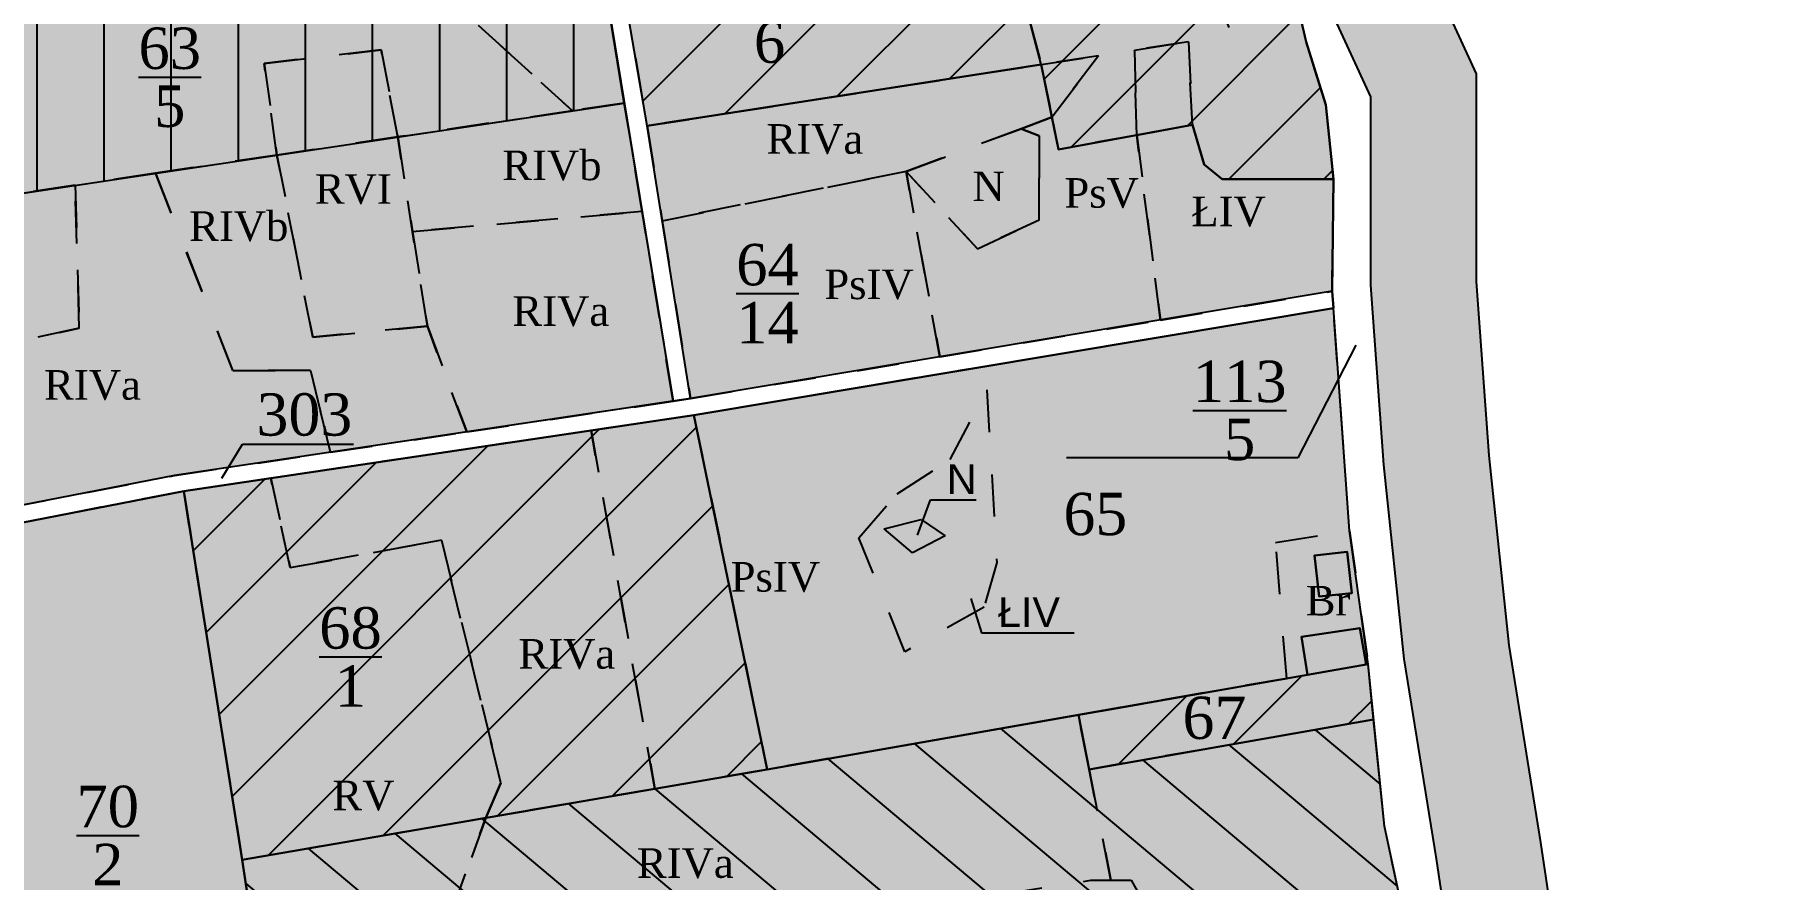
# Model space of a CAD drawing. Header units: millimetres. Extents: x 1380 to 3507, y 977 to 2343.
# Drawn here: x 2666.4 to 3075.4, y 1638.4 to 1838.2 of the extents above; entities that cross this region are included whole.
import ezdxf
from ezdxf import colors
from ezdxf.entities.mleader import LeaderData, LeaderLine
from ezdxf.math import Vec2, Vec3

# ---------------------------------------------------------------- set-up
doc = ezdxf.new("R2010")
doc.units = ezdxf.units.MM
doc.linetypes.add('UZYTEK', pattern=[20, 10, -10])
for name, color, linetype in [('Budynki', 7, 'Continuous'), ('dzialki', 18, 'Continuous'), ('Numeracja', 7, 'Continuous'), ('Obreb', 2, 'Continuous'), ('Uzytki', 250, 'UZYTEK'), ('Władanie', 7, 'Continuous')]:
    doc.layers.add(name, color=color, linetype=linetype)
doc.layers.add('Num użytków', color=7, linetype='Continuous', true_color=0x000000)
doc.styles.add('Całkowite', font='times.ttf', dxfattribs={"height": 10})
doc.styles.get("Standard").update_dxf_attribs({"font": 'arial.ttf'})
doc.styles.add('Uzytki', font='times.ttf', dxfattribs={"height": 7})
doc.styles.add('Ułamki', font='times.ttf', dxfattribs={"height": 14})

# ---------------------------------------------------------------- blocks, each defined once
blk = doc.blocks.new('_None')

msp = doc.modelspace()

# ---------------------------------------------------------------- hatches: boundary and pattern name
at = {"layer": 'Obreb', "ltscale": 0.1, "true_color": 0xf4ee51}
h = msp.add_hatch(color=41, dxfattribs=at)
h.dxf.hatch_style = 1
h.paths.add_polyline_path([(1739.27, 2064.25), (1569.18, 2044.6), (1564.53, 2044.15), (1500.42, 2035.92), (1473.15, 2032.87), (1468.93, 1980), (1462.92, 1894.61), (1456.31, 1773.44), (1452.55, 1718.71), (1450.66, 1680.7), (1442.54, 1619.86), (1424.58, 1499.01), (1404.87, 1303.08), (1390.68, 1109.1), (1379.54, 977.39), (1416.06, 982.26), (1503.01, 993.87), (1504.63, 994.09), (1506.25, 994.3), (1621.93, 1009.75), (1623.42, 1009.95), (1726.06, 1023.65), (1744.84, 1026.16), (1749.27, 1026.75), (2001.11, 1060.37), (2068.99, 1069.43), (2152.68, 1080.6), (2558.18, 1139.98), (2925.58, 1191.89), (2950.42, 1195.27), (3034.81, 1077.94), (3080.44, 1228.22), (3101.82, 1235.05), (3049.2, 1373.09), (3047.94, 1379.97), (3036.54, 1465.16), (3034.11, 1481.41), (3037.35, 1523.54), (3064.08, 1535.14), (3042.44, 1582.63), (3034.82, 1599.34), (3026.23, 1623.42), (3022.72, 1647.12), (3015.17, 1693.82), (3010.46, 1738.63), (3007.5, 1779.8), (3007.5, 1828.93), (2995.54, 1854.86), (2982.24, 1913.84), (2978.33, 1926.18), (2939.25, 2070.19), (2911.03, 2085.83), (2875.11, 2109.04), (2851.35, 2127.45), (2832.79, 2142.28), (2800.7, 2188.75), (2762.52, 2156.94), (2761.01, 2154.88), (2592.26, 2137.52), (2569.19, 2140.22), (2541.29, 2148.28), (2358.61, 2230.49), (2370.36, 2167.83), (2372.08, 2158.65), (2124.8, 2119.92), (1843.77, 2075.91), (1839.89, 2076.73), (1821.8, 2074.33), (1789.76, 2070.08)])
h.paths.add_polyline_path([(1792.84, 2045.27), (1825.09, 2049.55), (1838.91, 2051.38), (1843.08, 2050.5), (2128.67, 2095.22), (2401.4, 2137.94), (2394.93, 2172.44), (2392, 2188.04), (2532.65, 2124.75), (2564.24, 2115.63), (2592.09, 2112.37), (2774.63, 2131.15), (2780.88, 2139.71), (2795.68, 2152.03), (2814.31, 2125.04), (2835.89, 2107.8), (2860.65, 2088.62), (2898.18, 2064.37), (2917.89, 2053.45), (2954.34, 1919.13), (2958.08, 1907.3), (2971.73, 1846.78), (2982.5, 1823.44), (2982.5, 1778.91), (2985.55, 1736.43), (2990.38, 1690.52), (2998.01, 1643.29), (3001.86, 1617.33), (3011.63, 1589.94), (3019.69, 1572.27), (3030.77, 1547.94), (3018.26, 1542.51), (3013.6, 1540.82), (3008.97, 1480.5), (3011.79, 1461.65), (3023.24, 1376.04), (3025.03, 1366.32), (3069.05, 1250.82), (3060.33, 1248.04), (3025.58, 1133.59), (2961.94, 1222.07), (2922.15, 1216.65), (2554.62, 1164.73), (2149.21, 1105.36), (2065.68, 1094.21), (1997.8, 1085.15), (1745.96, 1051.53), (1741.53, 1050.94), (1722.75, 1048.43), (1620.11, 1034.73), (1618.62, 1034.53), (1502.94, 1019.08), (1501.32, 1018.87), (1499.71, 1018.65), (1412.75, 1007.04), (1407.07, 1006.29), (1415.61, 1107.14), (1429.78, 1300.92), (1449.4, 1495.92), (1467.3, 1616.37), (1475.58, 1678.42), (1477.51, 1717.23), (1481.26, 1771.9), (1487.87, 1893.05), (1493.86, 1978.13), (1496.43, 2010.32), (1503.4, 2011.1), (1567.32, 2019.31), (1571.82, 2019.74), (1742.14, 2039.42)], flags=16)
at = {"layer": 'Władanie', "true_color": 0xb1c7d6}
h = msp.add_hatch(color=9, dxfattribs=at)
h.dxf.hatch_style = 1
h.paths.add_polyline_path([(2948.66, 1899.31), (2801.79, 1872.15), (2811.32, 1816.61), (2904.59, 1831.09), (2908.67, 1811.05), (2940.33, 1816.85), (2943.15, 1807.45), (2947.38, 1804.01), (2973.69, 1804.01), (2971.95, 1821.6), (2967.24, 1836.44), (2965.51, 1843.89)])
at = {"layer": 'Władanie'}
h = msp.add_hatch(dxfattribs=at)
h.set_pattern_fill('ANSI31', color=256, scale=5)
h.paths.add_polyline_path([(2948.66, 1899.31), (2801.79, 1872.15), (2811.32, 1816.61), (2904.59, 1831.09), (2908.67, 1811.05), (2940.33, 1816.85), (2943.15, 1807.45), (2947.38, 1804.01), (2973.69, 1804.01), (2971.95, 1821.6), (2967.24, 1836.44), (2965.51, 1843.89)])
h.paths.add_polyline_path([(2828.78, 1825.25), (2850.26, 1825.25), (2850.26, 1861.49), (2828.78, 1861.49)], flags=24)
at = {"layer": 'Władanie', "true_color": 0xbbd846}
h = msp.add_hatch(color=63, dxfattribs=at)
h.dxf.hatch_style = 1
h.paths.add_polyline_path([(2797.84, 1871.45), (2665.66, 1848.17), (2590.63, 1836.26), (2597.31, 1790.77), (2805.93, 1822)])
at = {"layer": 'Władanie'}
h = msp.add_hatch(dxfattribs=at)
h.set_pattern_fill('ANSI31', color=256, scale=5, angle=45)
h.paths.add_polyline_path([(2797.84, 1871.45), (2665.66, 1848.17), (2590.63, 1836.26), (2597.31, 1790.77), (2805.93, 1822)])
h.paths.add_polyline_path([(2686.88, 1810.38), (2708.35, 1810.38), (2708.35, 1846.42), (2686.88, 1846.42)], flags=24)
at = {"layer": 'Władanie', "true_color": 0xddbad0}
h = msp.add_hatch(color=254, dxfattribs=at)
h.dxf.hatch_style = 1
h.paths.add_polyline_path([(2973.41, 1777.47), (2973.69, 1804.01), (2947.38, 1804.01), (2943.15, 1807.45), (2940.33, 1816.85), (2908.67, 1811.05), (2904.59, 1831.09), (2811.32, 1816.61), (2821.6, 1752.1)])
at = {"layer": 'Władanie', "true_color": 0xff9470}
h = msp.add_hatch(color=21, dxfattribs=at)
h.dxf.hatch_style = 1
h.paths.add_polyline_path([(2597.31, 1790.77), (2572.23, 1787.05), (2580.61, 1737.99), (2584.83, 1711.62), (2699.49, 1733.91), (2817.47, 1751.49), (2805.93, 1822)])
h = msp.add_hatch(color=21, dxfattribs=at)
h.dxf.hatch_style = 1
h.paths.add_polyline_path([(2973.7, 1773.47), (2822.42, 1748.18), (2839.77, 1664.41), (2913.36, 1677.3), (2962.65, 1685.94), (2981.9, 1689.31), (2977.53, 1720.81)])
at = {"layer": 'Władanie', "true_color": 0xecea74}
h = msp.add_hatch(color=41, dxfattribs=at)
h.dxf.hatch_style = 1
h.paths.add_polyline_path([(2822.42, 1748.18), (2701.71, 1730.2), (2715.56, 1643.04), (2839.77, 1664.41)])
at = {"layer": 'Władanie'}
h = msp.add_hatch(dxfattribs=at)
h.set_pattern_fill('ANSI31', color=256, scale=5)
h.paths.add_polyline_path([(2822.42, 1748.18), (2701.71, 1730.2), (2715.56, 1643.04), (2839.77, 1664.41)])
h.paths.add_polyline_path([(2729.62, 1673.23), (2751.09, 1673.23), (2751.09, 1709.3), (2729.62, 1709.3)], flags=24)
at = {"layer": 'Władanie', "true_color": 0xbbd846}
h = msp.add_hatch(color=63, dxfattribs=at)
h.dxf.hatch_style = 1
h.paths.add_polyline_path([(2701.71, 1730.2), (2639.29, 1718.1), (2671.15, 1512.85), (2725.45, 1521.06), (2734.39, 1519.72), (2728.32, 1558.34), (2715.56, 1643.04)])
at = {"layer": 'Władanie', "true_color": 0xff622e}
h = msp.add_hatch(color=30, dxfattribs=at)
h.dxf.hatch_style = 1
h.paths.add_polyline_path([(2977.53, 1720.81), (2960.04, 1718.05), (2962.65, 1685.94), (2981.9, 1689.31)])
at = {"layer": 'Władanie', "true_color": 0xbbd846}
h = msp.add_hatch(color=63, dxfattribs=at)
h.dxf.hatch_style = 1
h.paths.add_polyline_path([(2983.22, 1676.2), (2981.9, 1689.31), (2962.65, 1685.94), (2913.36, 1677.3), (2915.9, 1664.42)])
at = {"layer": 'Władanie'}
h = msp.add_hatch(dxfattribs=at)
h.set_pattern_fill('ANSI31', color=256, scale=5)
h.paths.add_polyline_path([(2983.22, 1676.2), (2981.9, 1689.31), (2962.65, 1685.94), (2913.36, 1677.3), (2915.9, 1664.42)])
h.paths.add_polyline_path([(2934.87, 1665.92), (2954.64, 1665.92), (2954.64, 1687.28), (2934.87, 1687.28)], flags=25)
at = {"layer": 'Władanie', "true_color": 0xb1c7d6}
h = msp.add_hatch(color=9, dxfattribs=at)
h.dxf.hatch_style = 1
h.paths.add_polyline_path([(2993.75, 1613.78), (2985.77, 1650.96), (2983.22, 1676.2), (2915.9, 1664.42), (2913.36, 1677.3), (2839.77, 1664.41), (2715.56, 1643.04), (2728.32, 1558.34)])
at = {"layer": 'Władanie'}
h = msp.add_hatch(dxfattribs=at)
h.set_pattern_fill('ANSI31', color=256, scale=5, angle=275)
h.paths.add_polyline_path([(2985.77, 1650.96), (2983.22, 1676.2), (2915.9, 1664.42), (2913.36, 1677.3), (2839.77, 1664.41), (2715.56, 1643.04), (2728.32, 1558.34), (2993.75, 1613.78)])
h.paths.add_polyline_path([(2773.27, 1594.23), (2794.74, 1594.23), (2794.74, 1630.3), (2773.27, 1630.3)], flags=24)

# ---------------------------------------------------------------- linework, layer by layer
at = {"layer": 'Budynki'}
for points in [[(2969.26, 1715.01), (2970.35, 1705.26), (2978.03, 1706.12), (2976.94, 1715.84), (2969.26, 1715.01)], [(2967.55, 1686.79), (2981.43, 1689.23), (2979.93, 1697.77), (2966.17, 1695.74), (2967.55, 1686.79)]]:
    msp.add_lwpolyline(points, dxfattribs=at)
for points in [[(2970.35, 1705.26), (2969.26, 1715.01), (2976.94, 1715.84), (2978.03, 1706.12)], [(2967.55, 1686.79), (2966.17, 1695.74), (2979.93, 1697.77), (2981.43, 1689.23)]]:
    msp.add_lwpolyline(points, close=True, dxfattribs=at)
at = {"layer": 'dzialki'}
for points in [[(2811.32, 1816.61), (2801.79, 1872.15), (2948.66, 1899.31), (2965.51, 1843.89), (2967.24, 1836.44), (2971.95, 1821.6), (2973.69, 1804.01), (2947.38, 1804.01), (2943.15, 1807.45), (2940.33, 1816.85), (2908.67, 1811.05), (2904.59, 1831.09), (2811.32, 1816.61)], [(2590.63, 1836.26), (2597.31, 1790.77), (2805.93, 1822), (2797.84, 1871.45), (2665.66, 1848.17), (2590.63, 1836.26)], [(2821.6, 1752.1), (2811.32, 1816.61), (2904.59, 1831.09), (2908.67, 1811.05), (2940.33, 1816.85), (2943.15, 1807.45), (2947.38, 1804.01), (2973.69, 1804.01), (2973.41, 1777.47), (2821.6, 1752.1)], [(2572.23, 1787.05), (2597.31, 1790.77), (2805.93, 1822), (2817.47, 1751.49), (2699.49, 1733.91), (2584.83, 1711.62), (2580.61, 1737.99), (2572.23, 1787.05)], [(2973.7, 1773.47), (2973.41, 1777.47), (2821.6, 1752.1), (2699.49, 1733.91), (2584.83, 1711.62), (2580.61, 1737.99), (2575.66, 1737.41), (2597.54, 1592.82), (2602.78, 1593.56), (2585.46, 1707.67), (2701.71, 1730.2), (2822.42, 1748.18), (2973.7, 1773.47), (2973.41, 1777.47)], [(2639.29, 1718.1), (2701.71, 1730.2), (2822.42, 1748.18), (2973.7, 1773.47), (2973.41, 1777.47), (2821.6, 1752.1), (2699.49, 1733.91), (2584.83, 1711.62), (2585.46, 1707.67)], [(2822.42, 1748.18), (2839.77, 1664.41), (2981.9, 1689.31), (2977.53, 1720.81), (2973.7, 1773.47), (2822.42, 1748.18)], [(2822.42, 1748.18), (2701.71, 1730.2), (2715.56, 1643.04), (2839.77, 1664.41), (2822.42, 1748.18)], [(2701.71, 1730.2), (2639.29, 1718.1), (2671.15, 1512.85), (2725.45, 1521.06), (2734.39, 1519.72), (2728.32, 1558.34), (2715.56, 1643.04), (2701.71, 1730.2)], [(2983.22, 1676.2), (2981.9, 1689.31), (2962.65, 1685.94), (2913.36, 1677.3), (2915.9, 1664.42)], [(2985.77, 1650.96), (2983.22, 1676.2), (2915.9, 1664.42), (2913.36, 1677.3), (2839.77, 1664.41), (2715.56, 1643.04), (2728.32, 1558.34), (2993.75, 1613.78)]]:
    msp.add_lwpolyline(points, close=True, dxfattribs=at)
for points in [[(2821.6, 1752.1), (2811.32, 1816.61), (2801.79, 1872.15), (2797.84, 1871.45), (2817.47, 1751.49), (2821.6, 1752.1)], [(2971.73, 1846.78), (2982.5, 1823.44), (2982.5, 1778.91), (2985.55, 1736.43), (2990.38, 1690.52), (2998.01, 1643.29), (3001.86, 1617.33), (3011.63, 1589.94), (3019.69, 1572.27), (3030.77, 1547.94), (3018.26, 1542.51), (3007.11, 1563.28), (2993.75, 1613.78), (2985.77, 1650.96), (2981.9, 1689.31), (2977.53, 1720.81), (2973.7, 1773.47), (2973.41, 1777.47), (2973.69, 1804.01), (2971.95, 1821.6), (2967.24, 1836.44), (2965.51, 1843.89)]]:
    msp.add_lwpolyline(points, dxfattribs=at)
at = {"layer": 'Obreb'}
for points in [[(2995.54, 1854.86), (3007.5, 1828.93), (3007.5, 1779.8), (3010.46, 1738.63), (3015.17, 1693.82), (3022.72, 1647.12), (3026.23, 1623.42), (3034.82, 1599.34), (3042.44, 1582.63), (3064.08, 1535.14), (3037.35, 1523.54), (3034.11, 1481.41), (3036.54, 1465.16), (3047.94, 1379.97), (3049.2, 1373.09), (3101.82, 1235.05), (3080.44, 1228.22), (3034.81, 1077.94), (2950.42, 1195.27), (2925.58, 1191.89), (2558.18, 1139.98)], [(2971.73, 1846.78), (2982.5, 1823.44), (2982.5, 1778.91), (2985.55, 1736.43), (2990.38, 1690.52), (2998.01, 1643.29), (3001.86, 1617.33), (3011.63, 1589.94), (3019.69, 1572.27), (3030.77, 1547.94), (3018.26, 1542.51), (3013.6, 1540.82), (3008.97, 1480.5), (3011.79, 1461.65), (3023.24, 1376.04), (3025.03, 1366.32), (3069.05, 1250.82), (3060.33, 1248.04), (3025.58, 1133.59), (2961.94, 1222.07), (2922.15, 1216.65), (2554.62, 1164.73)]]:
    msp.add_lwpolyline(points, dxfattribs=at)
at = {"layer": 'Uzytki'}
for p, q in [((2722.3, 1733.27), (2726.91, 1712.13)), ((2726.91, 1712.13), (2762.67, 1718.62)), ((2776.76, 1661.26), (2773.18, 1652.95))]:
    msp.add_line(p, q, dxfattribs=at)
for points in [[(2896.48, 1861.44), (2906.37, 1871.96), (2922.39, 1882.55), (2931.9, 1893.83), (2934.1, 1891.84), (2950.86, 1892.09), (2948.66, 1899.31), (2906.93, 1891.6), (2801.79, 1872.15), (2811.32, 1816.61), (2904.59, 1831.09)], [(2797.84, 1871.45), (2747.04, 1862.5), (2793.67, 1820.16), (2805.93, 1822)], [(2939.37, 1864.04), (2915.94, 1855.86), (2906.37, 1871.96), (2896.48, 1861.44), (2904.59, 1831.09), (2918.1, 1833.19), (2907.12, 1818.64), (2908.67, 1811.05), (2927.16, 1814.44), (2926.67, 1834.52), (2939.39, 1836.5), (2940.33, 1816.85), (2943.15, 1807.45), (2947.38, 1804.01), (2973.69, 1804.01), (2971.95, 1821.6), (2967.24, 1836.44), (2965.51, 1843.89), (2949.06, 1839.89)], [(2720.75, 1831.35), (2748.42, 1834.58), (2752.32, 1813.98), (2793.67, 1820.16), (2747.04, 1862.5), (2665.66, 1848.17), (2601.46, 1837.98), (2590.63, 1836.26), (2597.31, 1790.77), (2723.73, 1809.7)], [(2748.42, 1834.58), (2720.75, 1831.35), (2723.73, 1809.7), (2752.32, 1813.98)], [(2918.1, 1833.19), (2904.59, 1831.09), (2907.12, 1818.64)], [(2939.39, 1836.5), (2926.67, 1834.52), (2927.16, 1814.44), (2940.33, 1816.85)], [(2904.59, 1831.09), (2811.32, 1816.61), (2814.9, 1794.16), (2872.59, 1805.84), (2899.84, 1815.94), (2907.12, 1818.64)], [(2805.93, 1822), (2793.67, 1820.16), (2752.32, 1813.98), (2755.84, 1791.59), (2810.13, 1796.35)], [(2927.16, 1814.44), (2908.67, 1811.05), (2907.12, 1818.64), (2899.84, 1815.94), (2904.06, 1814.26), (2904.06, 1794.33), (2889.52, 1787.52), (2872.59, 1805.84), (2880.59, 1761.96), (2932.8, 1770.69)], [(2973.69, 1804.01), (2947.38, 1804.01), (2943.15, 1807.45), (2940.33, 1816.85), (2927.16, 1814.44), (2932.8, 1770.69), (2973.41, 1777.47)], [(2752.32, 1813.98), (2723.73, 1809.7), (2732.21, 1766.62), (2759.35, 1769.2)], [(2904.06, 1814.26), (2899.84, 1815.94), (2872.59, 1805.84), (2889.52, 1787.52), (2904.06, 1794.33)], [(2723.73, 1809.7), (2695.02, 1805.4), (2713.33, 1758.71), (2731.69, 1758.71), (2736.4, 1739.41), (2768.66, 1744.21), (2759.35, 1769.2), (2732.21, 1766.62)], [(2695.02, 1805.4), (2676, 1802.55), (2676.99, 1768.79), (2633.24, 1759.17), (2639.52, 1722.26), (2699.49, 1733.91), (2736.4, 1739.41), (2731.69, 1758.71), (2713.33, 1758.71)], [(2872.59, 1805.84), (2814.9, 1794.16), (2821.6, 1752.1), (2880.59, 1761.96)], [(2676.99, 1768.79), (2676, 1802.55), (2597.31, 1790.77), (2578.95, 1788.05), (2572.23, 1787.05), (2580.61, 1737.99), (2584.83, 1711.62), (2639.52, 1722.26), (2633.24, 1759.17)], [(2810.13, 1796.35), (2755.84, 1791.59), (2759.35, 1769.2), (2768.66, 1744.21), (2817.47, 1751.49)], [(2973.7, 1773.47), (2822.42, 1748.18), (2839.77, 1664.41), (2962.65, 1685.94), (2960.04, 1718.05), (2977.53, 1720.81)], [(2891.7, 1754.14), (2894.07, 1713.34), (2891.07, 1702.77), (2872.34, 1692.25), (2861.42, 1719.2), (2870.5, 1729.59), (2883.07, 1737.7), (2891.7, 1754.14)], [(2870.5, 1729.59), (2883.07, 1737.7), (2891.7, 1754.14), (2894.07, 1713.34), (2891.07, 1702.77), (2872.34, 1692.25), (2861.42, 1719.2)], [(2822.42, 1748.18), (2798.09, 1744.56), (2813.16, 1659.83), (2839.77, 1664.41)], [(2798.09, 1744.56), (2722.3, 1733.27), (2726.91, 1712.13), (2762.67, 1718.62), (2776.76, 1661.26), (2773.18, 1652.95), (2813.16, 1659.83)], [(2701.71, 1730.2), (2639.29, 1718.1), (2657.56, 1600.39), (2691.27, 1604.33), (2697.74, 1571.01), (2725.73, 1575.55), (2715.56, 1643.04)], [(2762.67, 1718.62), (2726.91, 1712.13), (2722.3, 1733.27), (2701.71, 1730.2), (2715.56, 1643.04), (2773.18, 1652.95), (2776.76, 1661.26)], [(2867.43, 1721.29), (2876.18, 1723.53), (2881.88, 1719.67), (2874.15, 1715.6), (2867.43, 1721.29)], [(2962.65, 1685.94), (2960.04, 1718.05), (2977.53, 1720.81), (2981.9, 1689.31), (2962.65, 1685.94)], [(2981.9, 1689.31), (2962.65, 1685.94), (2913.36, 1677.3), (2915.9, 1664.42), (2983.22, 1676.2)], [(2894.82, 1630.4), (2894.82, 1634.82), (2916.29, 1638.18), (2921.07, 1638.18), (2915.9, 1664.42), (2913.36, 1677.3), (2839.77, 1664.41), (2813.16, 1659.83), (2773.18, 1652.95), (2758.14, 1611.53), (2721.34, 1604.68), (2725.73, 1575.55), (2728.32, 1558.34), (2773.71, 1567.83), (2773.14, 1571.31), (2810.65, 1595.95), (2804.67, 1622.16), (2815.7, 1619.1)], [(2983.22, 1676.2), (2915.9, 1664.42), (2921.07, 1638.18), (2925.86, 1638.18), (2938.83, 1615.03), (2959.24, 1610.57), (2958.67, 1606.45), (2993.75, 1613.78), (2985.77, 1650.96)], [(2773.18, 1652.95), (2715.56, 1643.04), (2721.34, 1604.68), (2758.14, 1611.53)]]:
    msp.add_lwpolyline(points, close=True, dxfattribs=at)

# ---------------------------------------------------------------- texts
at = {"layer": 'Num użytków', "char_height": 7, "attachment_point": 1, "style": 'Uzytki'}
for s, insert, width in [('RIVa', (2839.57, 1817.01), 23.4453), ('RIVb', (2777.06, 1810.77), 23.4453), ('RVI', (2732.71, 1805.17), 16.3456), ('N\\P', (2888.3, 1805.8), 7.6839), ('PsV', (2910.05, 1804.25), 21.3982), ('ŁIV', (2940.09, 1799.88), 16.8593), ('RIVb', (2702.97, 1796.4), 23.4453), ('PsIV\\P', (2853.25, 1782.63), 21.3982), ('RIVa', (2779.46, 1776.31), 23.4453), ('RIVa', (2668.66, 1758.84), 28.2734), ('PsIV\\P', (2831.09, 1713.45), 21.3982), ('Br', (2967.14, 1707.82), 21.3982), ('RIVa', (2780.89, 1695.23), 22.391), ('RV', (2736.87, 1661.75), 16.0088), ('RIVa', (2808.91, 1645.76), 22.391)]:
    msp.add_mtext(s, dxfattribs=dict(at, insert=insert, width=width))
at = {"layer": 'Numeracja', "attachment_point": 1}
for s, insert, char_height, width, style in [('\\A1;{\\H0.7x;\\S63/6;}', (2832.91, 1855.04), 14, 29.6014, 'Ułamki'), ('\\A1;{\\H0.7x;\\S63/5;}', (2691, 1839.87), 14, 10.3605, 'Ułamki'), ('\\A1;{\\H0.7x;\\S64/14;}', (2832.42, 1788.69), 14, 21.176, 'Ułamki'), ('65', (2909.83, 1729.82), 10, 42.2284, 'Całkowite'), ('\\A1;{\\H0.7x;\\S68/1;}', (2733.75, 1702.77), 14, 22.3094, 'Ułamki'), ('67', (2938, 1681.62), 10, 11.5571, 'Całkowite'), ('\\A1;{\\H0.7x;\\S70/2;}', (2676.32, 1660.53), 14, 27.8867, 'Ułamki')]:
    msp.add_mtext(s, dxfattribs=dict(at, insert=insert, char_height=char_height, width=width, style=style))

# ---------------------------------------------------------------- leaders
at = {"layer": 'Num użytków'}
ml = msp.add_multileader_mtext('Standard', dxfattribs=at)
ml.set_content('N', color=256)
ml.set_leader_properties()
ml.set_arrow_properties(name='NONE')
ml.build(insert=Vec2(0, 0))
ml.multileader.update_dxf_attribs({"text_left_attachment_type": 5, "text_right_attachment_type": 0, "text_top_attachment_type": 10, "text_bottom_attachment_type": 10})
ctx = ml.context
ctx.base_point, ctx.char_height, ctx.plane_origin = Vec3(2880.23, 1728.17), 7, Vec3(2875.3, 1719.84)
ctx.left_attachment, ctx.right_attachment, ctx.top_attachment, ctx.bottom_attachment = 5, 0, 10, 10
notes = []
notes.append((ctx, [(0, (1, 1, 0), (2878.37, 1728.17), (1, 0), 1.86, [(0, [(2875.3, 1719.84)], 0, [])])]))
ctx.mtext.insert, ctx.mtext.flow_direction = Vec3(2882.23, 1736.57), 5
ml = msp.add_multileader_mtext('Standard', dxfattribs=at)
ml.set_content('ŁIV', color=256)
ml.set_leader_properties()
ml.set_arrow_properties(name='NONE')
ml.build(insert=Vec2(0, 0))
ml.multileader.update_dxf_attribs({"text_left_attachment_type": 5, "text_right_attachment_type": 0, "text_top_attachment_type": 10, "text_bottom_attachment_type": 10})
ctx = ml.context
ctx.base_point, ctx.char_height, ctx.plane_origin = Vec3(2892.34, 1696.7), 7, Vec3(2887.91, 1704.8)
ctx.left_attachment, ctx.right_attachment, ctx.top_attachment, ctx.bottom_attachment = 5, 0, 10, 10
notes.append((ctx, [(0, (1, 1, 0), (2890.47, 1696.7), (1, 0), 1.86, [(0, [(2887.91, 1704.8)], 0, [])])]))
ctx.mtext.insert, ctx.mtext.flow_direction = Vec3(2894.34, 1705.1), 5
at = {"layer": 'Numeracja'}
ml = msp.add_multileader_mtext('Standard', dxfattribs=at)
ml.set_content('\\A1;{\\H0.7x;\\S113/5;}', color=256, style='Całkowite')
ml.set_leader_properties()
ml.set_arrow_properties(name='NONE')
ml.build(insert=Vec2(0, 0))
ml.multileader.update_dxf_attribs({"text_left_attachment_type": 6, "text_right_attachment_type": 5})
ctx = ml.context
ctx.base_point, ctx.char_height, ctx.plane_origin = Vec3(2940.12, 1747.07), 14, Vec3(2979, 1764.71)
ctx.left_attachment, ctx.right_attachment, ctx.text_align_type = 6, 5, 1
notes.append((ctx, [(0, (1, 1, 0), (2965.3, 1738.1), (-1, 0), 2.37, [(0, [(2979, 1764.71)], 0, [])])]))
ctx.mtext.insert, ctx.mtext.alignment, ctx.mtext.flow_direction = Vec3(2951.53, 1761.07), 2, 5
ml = msp.add_multileader_mtext('Standard', dxfattribs=at)
ml.set_content('\\A1;303', color=256, style='Całkowite')
ml.set_leader_properties()
ml.set_arrow_properties(name='NONE')
ml.build(insert=Vec2(0, 0))
ml.multileader.update_dxf_attribs({"text_left_attachment_type": 6, "text_right_attachment_type": 6})
ctx = ml.context
ctx.base_point, ctx.char_height, ctx.plane_origin = Vec3(2716.92, 1741.35), 10, Vec3(2710.75, 1733.28)
ctx.left_attachment, ctx.right_attachment = 6, 6
notes.append((ctx, [(0, (1, 1, 0), (2715.63, 1741.35), (1, 0), 1.3, [(0, [(2710.75, 1733.28)], 0, [])])]))
ctx.mtext.insert, ctx.mtext.flow_direction = Vec3(2718.92, 1753.35), 5
for ctx, leaders in notes:
    for number, flags, end, landing, length, lines in leaders:
        leader = LeaderData()
        leader.index, (leader.has_last_leader_line, leader.has_dogleg_vector, leader.attachment_direction) = number, flags
        leader.last_leader_point, leader.dogleg_vector, leader.dogleg_length = Vec3(end), Vec3(landing), length
        for number, points, colour, breaks in lines:
            line = LeaderLine()
            line.index, line.vertices, line.color, line.breaks = number, Vec3.list(points), colors.encode_raw_color(colour), breaks
            leader.lines.append(line)
        ctx.leaders.append(leader)

doc.saveas('drawing.dxf')
